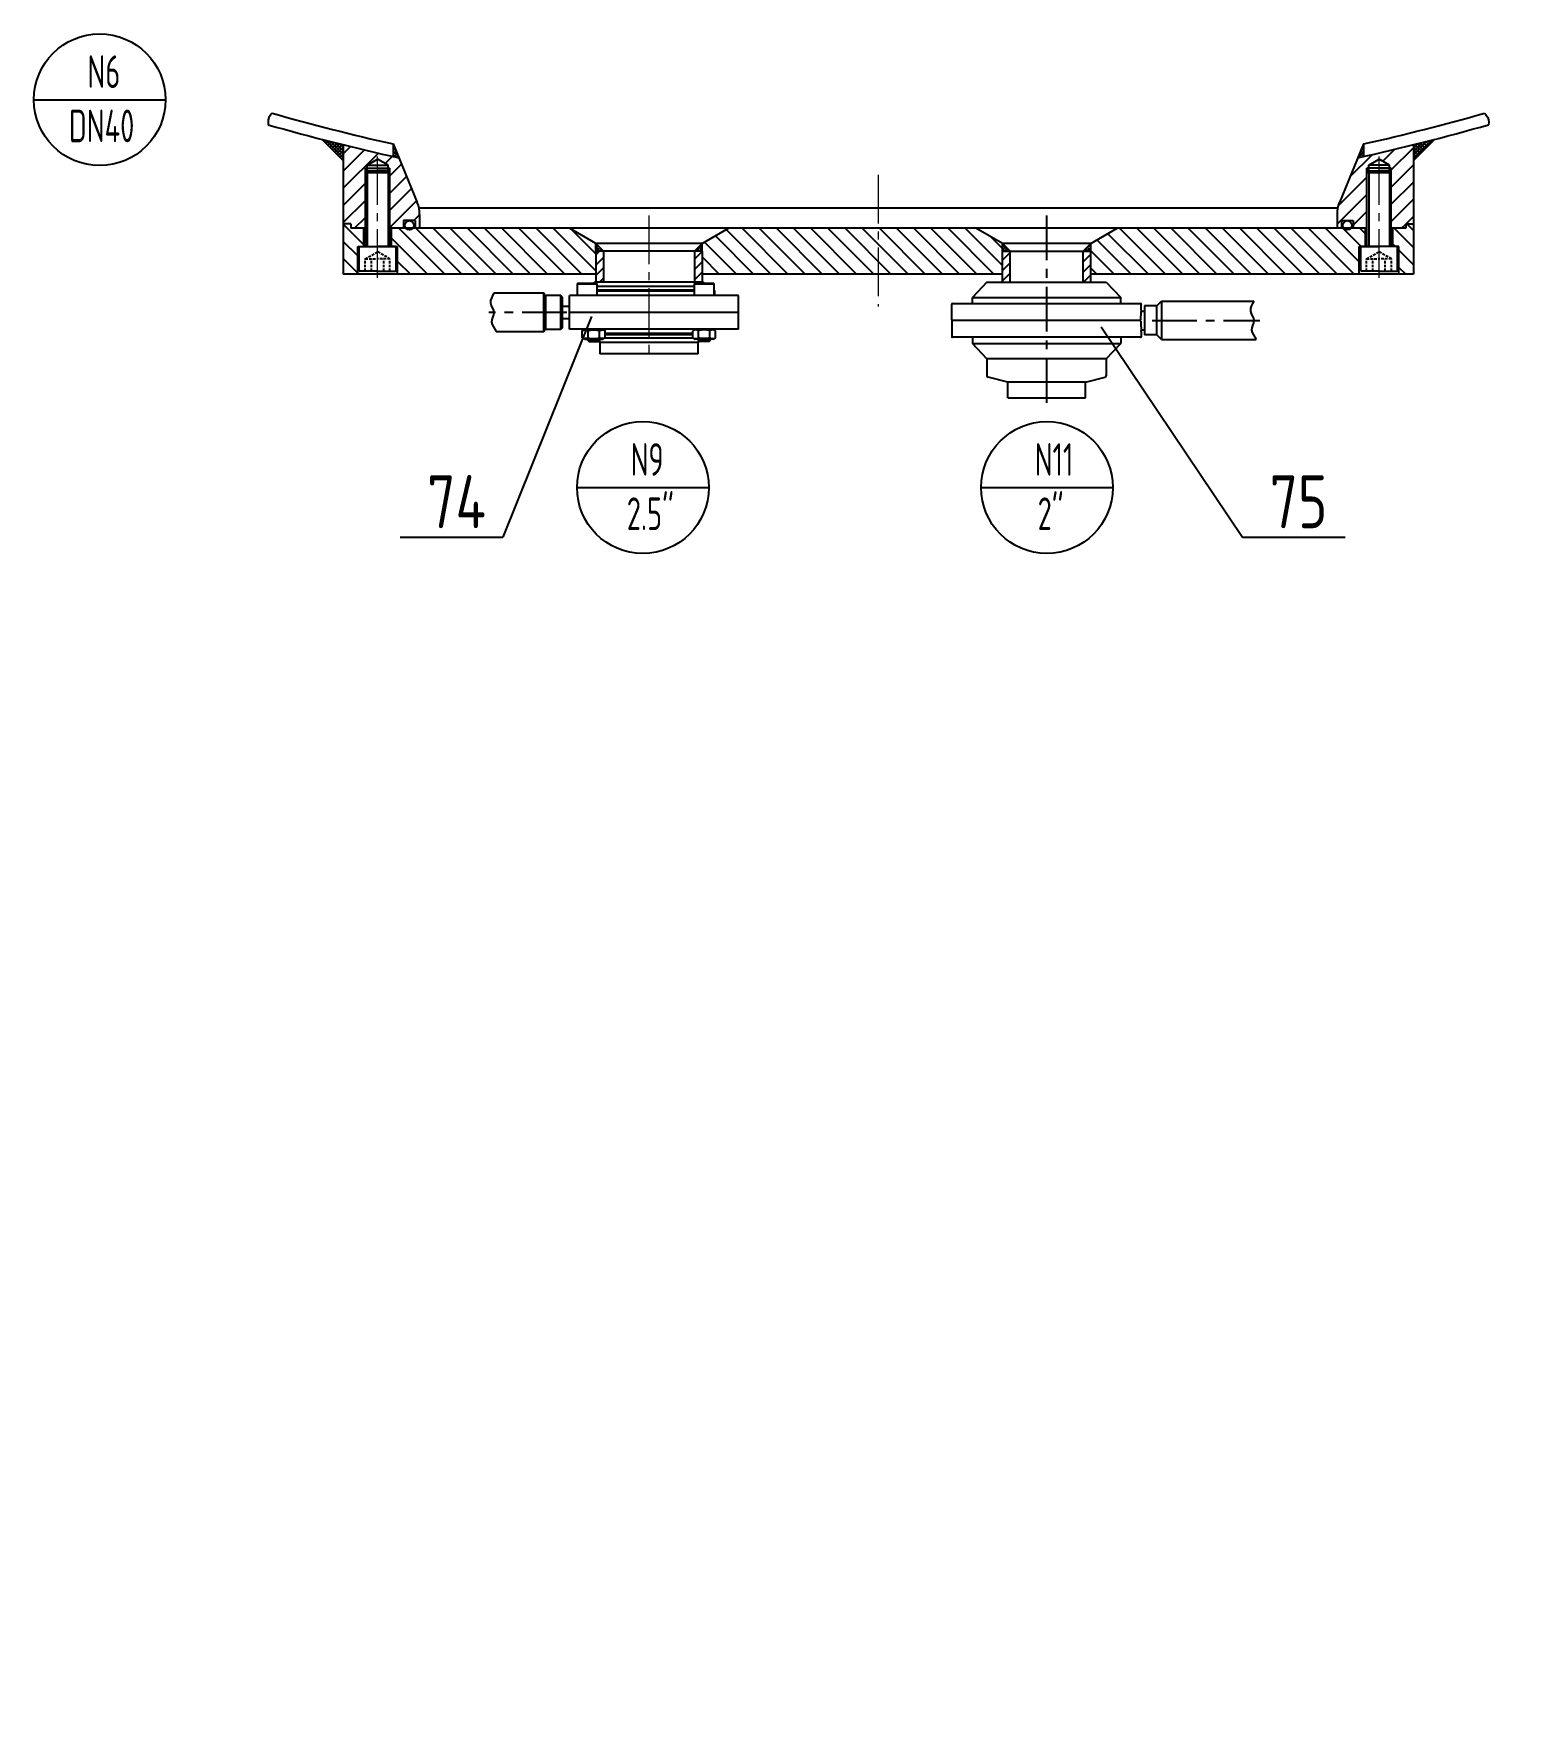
# Model space of a CAD drawing. Header units: inches. Extents: x -375 to 8535, y -477 to 12465.
# Drawn here: x 2873 to 4328, y 2937 to 4597 of the extents above; entities that cross this region are included whole.
import ezdxf

# ---------------------------------------------------------------- set-up
doc = ezdxf.new("R2010")
doc.units = ezdxf.units.IN
doc.header["$LTSCALE"] = 5
for name, pattern in [('CENTER', [2, 1.25, -0.25, 0.25, -0.25]), ('CENTER2', [28.575, 19.05, -3.175, 3.175, -3.175]), ('DASHED', [0.75, 0.5, -0.25])]:
    doc.linetypes.add(name, pattern=pattern)
for name, color, linetype in [('1轮廓实线层', 7, 'Continuous'), ('2细线层', 4, 'Continuous'), ('3中心线层', 1, 'CENTER'), ('3尺寸线', 3, 'Continuous'), ('4虚线层', 6, 'DASHED'), ('5剖面线层', 2, 'Continuous'), ('6文字层', 3, 'Continuous'), ('7标注层', 4, 'Continuous')]:
    doc.layers.add(name, color=color, linetype=linetype)
doc.layers.add('图层1', color=1, linetype='CENTER2', lineweight=13)
doc.styles.add('HC_TEXTSTYLE', font='isocp', dxfattribs={"width": 0.667, "bigfont": 'hzfs'})
doc.styles.get("Standard").update_dxf_attribs({"font": 'isocp.shx', "width": 0.707, "bigfont": 'hztxt.shx'})
pattern_1 = [(45, (0, -482.7375), (-6.735192, 6.735192), [])]
pattern_2 = [(45, (-3729.829, 7814.456), (-5.051394, 5.051394), [])]
pattern_3 = [(45, (-3729.8293, 7814.456), (-1.683798, 1.683798), []), (135, (-3729.8293, 7814.456), (-1.683798, -1.683798), [])]

msp = doc.modelspace()

# ---------------------------------------------------------------- hatches: boundary and pattern name
h = msp.add_hatch()
h.set_pattern_fill('ANSI31', color=256, scale=3.75, style=0)
h.set_pattern_definition([(45, (-3729.829, 7814.456), (-8.41899, 8.41899), [])])
h.paths.add_polyline_path([(3431.6, 4384.2), (3424.1, 4391.7), (3424.1, 4384.2)])
h.paths.add_polyline_path([(3520.8, 4384.2), (3528.3, 4384.2), (3528.3, 4391.7)])
at = {"layer": '5剖面线层'}
h = msp.add_hatch(dxfattribs=at)
h.set_pattern_fill('ANSI31', color=256, scale=3, style=0)
h.set_pattern_definition(pattern_1)
h.paths.add_polyline_path([(4879.2, 4232.9), (4887.2, 4232.9), (4887.2, 4364.4), (4879.2, 4368.3)])
edge = h.paths.add_edge_path()
edge.add_line((4887.2, 4364.4), (4887.2, 4456.8))
edge.add_spline(control_points=[(4887.2, 4456.8), (4884.2, 4456.1), (4881.6, 4455.5), (4879.2, 4455.1)], knot_values=[9.134171, 9.134171, 9.134171, 9.134171, 13.096249, 13.096249, 13.096249, 13.096249], degree=3, periodic=0)
edge.add_line((4879.2, 4455.1), (4879.2, 4368.3))
edge.add_line((4879.2, 4368.3), (4887.2, 4364.4))
h.paths.add_polyline_path([(4509.2, 4235.9), (4583.8, 4235.9), (4583.8, 4131.9), (4509.2, 4131.9)], flags=24)
h.paths.add_polyline_path([(4509.2, 4464.9), (4583.8, 4464.9), (4583.8, 4360.9), (4509.2, 4360.9)], flags=24)
h.paths.add_polyline_path([(4509.2, 4592.1), (4583.9, 4592.1), (4583.9, 4488.1), (4509.2, 4488.1)], flags=24)
h.paths.add_polyline_path([(4776.3, 4277.2), (4850.7, 4207.8), (4789.3, 4142), (4715, 4211.4)], flags=24)
h.paths.add_polyline_path([(4974.8, 4247.8), (4974.8, 4327.9), (5064.8, 4327.9), (5064.8, 4247.8)], flags=24)
h.paths.add_polyline_path([(4739.3, 4322), (4757.7, 4354), (4835.7, 4309), (4817.2, 4277)], flags=24)
h.paths.add_polyline_path([(4990.1, 4175.9), (5073.8, 4175.9), (5073.8, 4085.9), (4990.1, 4085.9)], flags=24)
h.paths.add_polyline_path([(4774.5, 4571.1), (4811.4, 4571.1), (4811.4, 4481.1), (4774.5, 4481.1)], flags=24)
h.paths.add_polyline_path([(4650.5, 4004.9), (4706.4, 4032.1), (4745.7, 3951.1), (4689.9, 3924)], flags=24)
h.paths.add_polyline_path([(4974.8, 4473.6), (4974.8, 4535.7), (5064.8, 4535.7), (5064.8, 4473.6)], flags=24)
h.paths.add_polyline_path([(5403.1, 4024.4), (5573.4, 4024.4), (5573.4, 3934.4), (5403.1, 3934.4)], flags=24)
h.paths.add_polyline_path([(5410.1, 4494.1), (5484, 4547), (5536.4, 4473.8), (5462.5, 4420.9)], flags=24)
h.paths.add_polyline_path([(5241.7, 4570.3), (5329, 4570.3), (5329, 4480.3), (5241.7, 4480.3)], flags=24)
h.paths.add_polyline_path([(4167.8, 4166.4), (4242.4, 4166.4), (4242.4, 4062.4), (4167.8, 4062.4)], flags=24)
h.paths.add_polyline_path([(4167.8, 4267.3), (4246.8, 4267.3), (4246.8, 4163.3), (4167.8, 4163.3)], flags=24)
h.paths.add_polyline_path([(4074.1, 4413.7), (4074.1, 4413.7), (4074.1, 4413.7), (4074.1, 4413.7)], flags=24)
h = msp.add_hatch(dxfattribs=at)
h.set_pattern_fill('ANSI31', color=256, scale=3.75, angle=90, style=0)
h.set_pattern_definition([(135, (0, -482.738), (-8.41899, -8.41899), [])])
h.paths.add_polyline_path([(4887.2, 4207.9), (4887.2, 4223.3), (4879.2, 4227.6), (4879.2, 4207.9)])
h.paths.add_polyline_path([(4887.2, 4207.8), (4887.2, 4207.9), (4879.2, 4207.9), (4879.2, 4207.8, -0.266501), (4807.3, 4082.7), (4817.4, 4079.5, 0.254103)])
edge = h.paths.add_edge_path()
edge.add_line((4817.4, 4079.5), (4807.3, 4082.7))
edge.add_arc((4734.2, 4207.8), 145, 296.3878, 300.3097, ccw=False)
edge.add_arc((4154.2, 5376.9), 1450, 293.2243, 296.3878, ccw=False)
edge.add_spline(control_points=[(4725.9, 4044.4), (4725.8, 4041.3), (4725.4, 4038.2), (4724.8, 4035.2)], knot_values=[510.745066, 510.745066, 510.745066, 510.745066, 520.024904, 520.024904, 520.024904, 520.024904], degree=3, periodic=0)
edge.add_arc((4154.2, 5376.9), 1458, 293.0409, 296.3878)
edge.add_arc((4734.2, 4207.8), 153, 296.3878, 302.9709)
h.paths.add_polyline_path([(4509.2, 4235.9), (4583.8, 4235.9), (4583.8, 4131.9), (4509.2, 4131.9)], flags=24)
h.paths.add_polyline_path([(4509.2, 4464.9), (4583.8, 4464.9), (4583.8, 4360.9), (4509.2, 4360.9)], flags=24)
h.paths.add_polyline_path([(4509.2, 4592.1), (4583.9, 4592.1), (4583.9, 4488.1), (4509.2, 4488.1)], flags=24)
h.paths.add_polyline_path([(4776.3, 4277.2), (4850.7, 4207.8), (4789.3, 4142), (4715, 4211.4)], flags=24)
h.paths.add_polyline_path([(4974.8, 4247.8), (4974.8, 4327.9), (5064.8, 4327.9), (5064.8, 4247.8)], flags=24)
h.paths.add_polyline_path([(4739.3, 4322), (4757.7, 4354), (4835.7, 4309), (4817.2, 4277)], flags=24)
h.paths.add_polyline_path([(4990.1, 4175.9), (5073.8, 4175.9), (5073.8, 4085.9), (4990.1, 4085.9)], flags=24)
h.paths.add_polyline_path([(4650.5, 4004.9), (4706.4, 4032.1), (4745.7, 3951.1), (4689.9, 3924)], flags=24)
h.paths.add_polyline_path([(5403.1, 4024.4), (5573.4, 4024.4), (5573.4, 3934.4), (5403.1, 3934.4)], flags=24)
h.paths.add_polyline_path([(5410.1, 4494.1), (5484, 4547), (5536.4, 4473.8), (5462.5, 4420.9)], flags=24)
h.paths.add_polyline_path([(4167.8, 4166.4), (4242.4, 4166.4), (4242.4, 4062.4), (4167.8, 4062.4)], flags=24)
h.paths.add_polyline_path([(4167.8, 4267.3), (4246.8, 4267.3), (4246.8, 4163.3), (4167.8, 4163.3)], flags=24)
h.paths.add_polyline_path([(4074.1, 4413.7), (4074.1, 4413.7), (4074.1, 4413.7), (4074.1, 4413.7)], flags=24)
h.paths.add_polyline_path([(5241.7, 4570.3), (5329, 4570.3), (5329, 4480.3), (5241.7, 4480.3)], flags=24)
h.paths.add_polyline_path([(4774.5, 4571.1), (4811.4, 4571.1), (4811.4, 4481.1), (4774.5, 4481.1)], flags=24)
h.paths.add_polyline_path([(4974.8, 4473.6), (4974.8, 4535.7), (5064.8, 4535.7), (5064.8, 4473.6)], flags=24)
h = msp.add_hatch(dxfattribs=at)
h.set_pattern_fill('ANSI37', color=256, scale=0.75, style=0)
h.set_pattern_definition([(45, (931.7013, -6109.9723), (-1.683798, 1.683798), []), (135, (931.7013, -6109.9723), (-1.683798, -1.683798), [])])
h.paths.add_polyline_path([(3176.2, 4488.7, -0.002437), (3155.5, 4493.9), (3176.2, 4473.2)])
h.paths.add_polyline_path([(4246.9, 4493.9, -0.002437), (4226.2, 4488.7), (4226.2, 4473.2)])
h = msp.add_hatch(dxfattribs=at)
h.set_pattern_fill('ANSI31', color=256, scale=3.75, style=0)
h.set_pattern_definition([(45, (931.701, -5897.578), (-8.41899, 8.41899), [])])
h.paths.add_polyline_path([(3251.2, 4406.7), (3251.2, 4420.4, 0.050104), (3250.6, 4426.4, 0.04815), (3248.9, 4431.9), (3230.7, 4476, -0.000657), (3225.1, 4477.2, -0.005739), (3176.2, 4488.7), (3176.2, 4473.2), (3176.2, 4417.6), (3198, 4423.8), (3198, 4461.4), (3198, 4465.7), (3199.8, 4465.7), (3199.8, 4468.7), (3210, 4474.5), (3220.2, 4468.7), (3220.2, 4465.7), (3222, 4465.7), (3222, 4461.4), (3222, 4406.7), (3223.5, 4406.7), (3235.5, 4406.7), (3235.5, 4414.2), (3241.1, 4414.2), (3246.7, 4414.2), (3246.7, 4406.7)])
h.paths.add_polyline_path([(3176.2, 4411.2), (3183.7, 4411.2), (3183.7, 4406.7), (3196.5, 4406.7), (3198, 4406.7), (3198, 4423.8), (3176.2, 4417.6)])
h.paths.add_polyline_path([(4177.3, 4477.2, -0.000657), (4171.7, 4476), (4153.5, 4431.9, 0.098491), (4151.2, 4420.4), (4151.2, 4406.7), (4155.7, 4406.7), (4155.7, 4414.2), (4161.3, 4414.2), (4167, 4414.2), (4167, 4406.7), (4179, 4406.7), (4180.5, 4406.7), (4180.5, 4461.4), (4180.5, 4465.7), (4182.3, 4465.7), (4182.3, 4468.7), (4192.5, 4474.5), (4202.7, 4468.7), (4202.7, 4465.7), (4204.5, 4465.7), (4204.5, 4461.4), (4204.5, 4406.7), (4206, 4406.7), (4218.7, 4406.7), (4218.7, 4411.2), (4226.2, 4411.2), (4226.2, 4443.2), (4226.2, 4473.2), (4226.2, 4488.7, -0.005739)])
h = msp.add_hatch(dxfattribs=at)
h.set_pattern_fill('ANSI37', color=256, scale=0.75, style=0)
h.set_pattern_definition([(45, (931.7013, -6088.3532), (-1.683798, 1.683798), []), (135, (931.7013, -6088.3532), (-1.683798, -1.683798), [])])
h.paths.add_polyline_path([(3225.1, 4489.5), (3225.1, 4477.2, 0.000657), (3230.7, 4476)])
h.paths.add_polyline_path([(4177.3, 4477.2), (4177.3, 4489.5), (4171.7, 4476, 0.000657)])
h = msp.add_hatch(dxfattribs=at)
h.set_pattern_fill('ANSI31', color=256, scale=3, style=0)
h.set_pattern_definition(pattern_1)
edge = h.paths.add_edge_path()
edge.add_line((4958.7, 4325.4), (4958.7, 3862.6))
edge.add_spline(control_points=[(4958.7, 3862.6), (4961.3, 3863.6), (4964, 3864.6), (4966.7, 3865.7)], knot_values=[235.547772, 235.547772, 235.547772, 235.547772, 243.66494, 243.66494, 243.66494, 243.66494], degree=3, periodic=0)
edge.add_line((4966.7, 3865.7), (4966.7, 4320.8))
edge.add_line((4966.7, 4320.8), (4958.7, 4325.4))
edge = h.paths.add_edge_path()
edge.add_arc((4734.2, 4207.8), 161, 297.1629, 300.4118, ccw=False)
edge.add_line((4807.7, 4064.6), (4807.7, 3876.5))
edge.add_spline(control_points=[(4807.7, 3876.5), (4810.3, 3877.2), (4813, 3877.8), (4815.7, 3878.3)], knot_values=[76.839717, 76.839717, 76.839717, 76.839717, 85.061117, 85.061117, 85.061117, 85.061117], degree=3, periodic=0)
edge.add_line((4815.7, 3878.3), (4815.7, 4069))
h.paths.add_polyline_path([(4509.2, 4235.9), (4583.8, 4235.9), (4583.8, 4131.9), (4509.2, 4131.9)], flags=24)
h.paths.add_polyline_path([(4509.2, 4464.9), (4583.8, 4464.9), (4583.8, 4360.9), (4509.2, 4360.9)], flags=24)
h.paths.add_polyline_path([(4776.3, 4277.2), (4850.7, 4207.8), (4789.3, 4142), (4715, 4211.4)], flags=24)
h.paths.add_polyline_path([(4974.8, 4247.8), (4974.8, 4327.9), (5064.8, 4327.9), (5064.8, 4247.8)], flags=24)
h.paths.add_polyline_path([(4990.1, 4175.9), (5073.8, 4175.9), (5073.8, 4085.9), (4990.1, 4085.9)], flags=24)
h.paths.add_polyline_path([(4650.5, 4004.9), (4706.4, 4032.1), (4745.7, 3951.1), (4689.9, 3924)], flags=24)
h.paths.add_polyline_path([(5403.1, 4024.4), (5573.4, 4024.4), (5573.4, 3934.4), (5403.1, 3934.4)], flags=24)
h.paths.add_polyline_path([(3257.6, -304.2), (3484.6, -304.2), (3484.6, -386.6), (3257.6, -386.6)], flags=24)
h.paths.add_polyline_path([(3257.6, -394.4), (3386.3, -394.4), (3386.3, -476.6), (3257.6, -476.6)], flags=24)
h.paths.add_polyline_path([(5957.6, 4255.6), (6090.8, 4255.6), (6090.8, 4173.4), (5957.6, 4173.4)], flags=24)
h.paths.add_polyline_path([(5957.6, 4165.6), (6090.8, 4165.6), (6090.8, 4083.4), (5957.6, 4083.4)], flags=24)
h.paths.add_polyline_path([(5957.6, 4075.6), (6090.8, 4075.6), (6090.8, 3993.4), (5957.6, 3993.4)], flags=24)
h.paths.add_polyline_path([(5957.6, 3985.6), (6090.8, 3985.6), (6090.8, 3903.4), (5957.6, 3903.4)], flags=24)
h.paths.add_polyline_path([(5718.9, 4252.9), (5807.5, 4252.9), (5807.5, 4170.7), (5718.9, 4170.7)], flags=24)
h.paths.add_polyline_path([(5718.9, 4162.9), (5807.5, 4162.9), (5807.5, 4080.7), (5718.9, 4080.7)], flags=24)
h.paths.add_polyline_path([(5718.9, 4072.9), (5811.9, 4072.9), (5811.9, 3990.7), (5718.9, 3990.7)], flags=24)
h.paths.add_polyline_path([(5718.9, 3982.9), (5807.5, 3982.9), (5807.5, 3900.7), (5718.9, 3900.7)], flags=24)
h.paths.add_polyline_path([(5718.9, 3892.9), (5807.5, 3892.9), (5807.5, 3810.7), (5718.9, 3810.7)], flags=24)
h.paths.add_polyline_path([(5718.9, 3802.9), (5798.5, 3802.9), (5798.5, 3720.7), (5718.9, 3720.7)], flags=24)
h.paths.add_polyline_path([(4739.3, 4322), (4757.7, 4354), (4835.7, 4309), (4817.2, 4277)], flags=24)
h = msp.add_hatch(dxfattribs=at)
h.set_pattern_fill('ANSI31', color=256, scale=3.75, angle=90, style=0)
h.set_pattern_definition([(135, (-3729.829, 7814.456), (-8.41899, -8.41899), [])])
h.paths.add_polyline_path([(3237.7, 4406.7), (3223.5, 4406.7), (3223.5, 4388.7), (3229.5, 4388.7), (3229.5, 4361.7), (3424.1, 4361.7), (3424.1, 4384.2), (3424.1, 4391.7), (3398.1, 4406.7), (3244.4, 4406.7, -0.447214)])
h.paths.add_polyline_path([(3183.7, 4406.7), (3183.7, 4411.2), (3176.2, 4411.2), (3176.2, 4361.7), (3190.5, 4361.7), (3190.5, 4388.7), (3196.5, 4388.7), (3196.5, 4406.7)])
h.paths.add_polyline_path([(3554.3, 4406.7), (3528.3, 4391.7), (3528.3, 4384.2), (3528.3, 4361.7), (3701.2, 4361.7), (3701.2, 4406.7)])
h.paths.add_polyline_path([(3822.9, 4361.7), (3822.9, 4391.7), (3796.9, 4406.7), (3701.2, 4406.7), (3701.2, 4361.7)])
h.paths.add_polyline_path([(3909.6, 4361.7), (4173, 4361.7), (4173, 4388.7), (4179, 4388.7), (4179, 4406.7), (4164.7, 4406.7, -0.447214), (4158, 4406.7), (3935.5, 4406.7), (3909.6, 4391.7)])
h.paths.add_polyline_path([(4206, 4406.7), (4206, 4388.7), (4212, 4388.7), (4212, 4361.7), (4226.2, 4361.7), (4226.2, 4411.2), (4218.7, 4411.2), (4218.7, 4406.7)])
h = msp.add_hatch(dxfattribs=at)
h.set_pattern_fill('ANSI37', color=256, scale=0.75, style=0)
h.set_pattern_definition(pattern_3)
h.paths.add_polyline_path([(3520.8, 4384.2), (3528.3, 4384.2), (3528.3, 4391.7)])
h.paths.add_polyline_path([(3431.6, 4384.2), (3424.1, 4391.7), (3424.1, 4384.2)])
h = msp.add_hatch(dxfattribs=at)
h.set_pattern_fill('ANSI31', color=256, scale=2.25, style=0)
h.set_pattern_definition(pattern_2)
h.paths.add_polyline_path([(3424.1, 4384.2), (3424.1, 4361.7), (3424.1, 4353.8), (3431.6, 4353.8), (3431.6, 4384.2)])
h.paths.add_polyline_path([(3520.8, 4379), (3520.8, 4353.8), (3528.3, 4353.8), (3528.3, 4361.7), (3528.3, 4384.2), (3520.8, 4384.2)])
h = msp.add_hatch(dxfattribs=at)
h.set_pattern_fill('ANSI37', color=256, scale=0.75, style=0)
h.set_pattern_definition(pattern_3)
h.paths.add_polyline_path([(3830.4, 4384.2), (3822.9, 4391.7), (3822.9, 4384.2)])
h.paths.add_polyline_path([(3909.6, 4384.2), (3909.6, 4391.7), (3902.1, 4384.2)])
h = msp.add_hatch(dxfattribs=at)
h.set_pattern_fill('ANSI31', color=256, scale=2.25, style=0)
h.set_pattern_definition(pattern_2)
h.paths.add_polyline_path([(3830.4, 4384.2), (3822.9, 4384.2), (3822.9, 4361.7), (3822.9, 4353.8), (3830.4, 4353.8)])
h.paths.add_polyline_path([(3909.6, 4353.8), (3909.6, 4361.7), (3909.6, 4384.2), (3902.1, 4384.2), (3902.1, 4353.8)])

# ---------------------------------------------------------------- linework, layer by layer
for p, q in [((3176.2, 4488.7), (3176.2, 4411.2)), ((3225.1, 4489.5), (3248.9, 4431.9)), ((4177.3, 4489.5), (4153.5, 4431.9)), ((4226.2, 4488.7), (4226.2, 4411.2)), ((3199.8, 4468.7), (3210, 4474.5)), ((3199.8, 4468.7), (3220.2, 4468.7)), ((3220.2, 4468.7), (3210, 4474.5)), ((4182.3, 4468.7), (4192.5, 4474.5)), ((4202.7, 4468.7), (4182.3, 4468.7)), ((4202.7, 4468.7), (4192.5, 4474.5)), ((3198, 4465.7), (3222, 4465.7)), ((4204.5, 4465.7), (4180.5, 4465.7)), ((4151.2, 4426.4), (3250.6, 4426.4)), ((3251.2, 4420.4), (3251.2, 4406.7)), ((4151.2, 4420.4), (4151.2, 4406.7)), ((3183.7, 4411.2), (3176.2, 4411.2)), ((3198, 4406.7), (3183.7, 4406.7)), ((3196.5, 4388.7), (3196.5, 4406.7)), ((4180.5, 4406.7), (3222, 4406.7)), ((3223.5, 4388.7), (3223.5, 4406.7)), ((3246.7, 4414.2), (3235.5, 4414.2)), ((3235.5, 4414.2), (3235.5, 4406.7)), ((3246.7, 4414.2), (3246.7, 4406.7)), ((4155.7, 4414.2), (4167, 4414.2)), ((4155.7, 4414.2), (4155.7, 4406.7)), ((4167, 4414.2), (4167, 4406.7)), ((4179, 4388.7), (4179, 4406.7)), ((4218.7, 4406.7), (4204.5, 4406.7)), ((4206, 4388.7), (4206, 4406.7)), ((4218.7, 4411.2), (4226.2, 4411.2)), ((3190.5, 4361.7), (3190.5, 4388.7)), ((3190.5, 4388.7), (3229.5, 4388.7)), ((3229.5, 4361.7), (3229.5, 4388.7)), ((3528.3, 4391.7), (3424.1, 4391.7)), ((3424.1, 4384.2), (3424.1, 4391.7)), ((3431.6, 4384.2), (3424.1, 4391.7)), ((3528.3, 4384.2), (3424.1, 4384.2)), ((3424.1, 4384.2), (3424.1, 4353.8)), ((3431.6, 4384.2), (3431.6, 4353.8)), ((3520.8, 4384.2), (3528.3, 4391.7)), ((3520.8, 4384.2), (3520.8, 4353.8)), ((3528.3, 4384.2), (3528.3, 4391.7)), ((3528.3, 4384.2), (3528.3, 4353.8)), ((3822.9, 4353.8), (3822.9, 4391.7)), ((3909.6, 4391.7), (3822.9, 4391.7)), ((3830.4, 4384.2), (3822.9, 4391.7)), ((3822.9, 4384.2), (3909.6, 4384.2)), ((3830.4, 4353.8), (3830.4, 4384.2)), ((3902.1, 4384.2), (3909.6, 4391.7)), ((3902.1, 4353.8), (3902.1, 4384.2)), ((3909.6, 4353.8), (3909.6, 4391.7)), ((4173, 4361.7), (4173, 4388.7)), ((4212, 4388.7), (4173, 4388.7)), ((4212, 4361.7), (4212, 4388.7)), ((3520.8, 4379), (3520.8, 4353.8)), ((3424.1, 4361.7), (3176.2, 4361.7)), ((3415.5, 4351.8), (3405.7, 4351.8)), ((3405.7, 4351.8), (3405.7, 4340.7)), ((3415.5, 4352.7), (3406.6, 4352.7)), ((3424.3, 4352.7), (3415.5, 4352.7)), ((3425.2, 4351.8), (3415.5, 4351.8)), ((3529.8, 4353.8), (3422.6, 4353.8)), ((3425.2, 4340.7), (3425.2, 4351.8)), ((3530.4, 4351.8), (3520.6, 4351.8)), ((3520.6, 4351.8), (3520.6, 4340.7)), ((3530.4, 4352.7), (3521.5, 4352.7)), ((3822.9, 4361.7), (3528.3, 4361.7)), ((3539.2, 4352.7), (3530.4, 4352.7)), ((3540.1, 4351.8), (3530.4, 4351.8)), ((3540.1, 4340.7), (3540.1, 4351.8)), ((3807.7, 4353.8), (3793.5, 4338.8)), ((3807.7, 4353.8), (3924.7, 4353.8)), ((4226.2, 4361.7), (3909.6, 4361.7)), ((3924.7, 4353.8), (3939, 4338.8)), ((3373.1, 4343), (3324, 4343)), ((3373.1, 4305.5), (3373.1, 4343)), ((3373.9, 4341.4), (3373.1, 4343)), ((3373.9, 4307), (3373.9, 4341.4)), ((3375, 4307.7), (3375, 4340.7)), ((3389.7, 4340.7), (3375, 4340.7)), ((3389.7, 4307.7), (3389.7, 4340.7)), ((3391.2, 4339.2), (3389.7, 4340.7)), ((3391.2, 4309.2), (3391.2, 4339.2)), ((3564, 4340.7), (3398.2, 4340.7)), ((3398.2, 4324.2), (3398.2, 4340.7)), ((3476.2, 4349.5), (3425.2, 4349.5)), ((3476.2, 4346.2), (3425.2, 4346.2)), ((3476.2, 4345.1), (3425.2, 4345.1)), ((3520.6, 4349.5), (3476.2, 4349.5)), ((3520.6, 4346.2), (3476.2, 4346.2)), ((3520.6, 4345.1), (3476.2, 4345.1)), ((3540.7, 4345.1), (3540.1, 4345.1)), ((3540.7, 4340.7), (3540.7, 4345.1)), ((3564, 4324.2), (3564, 4340.7)), ((3793.5, 4338.8), (3939, 4338.8)), ((3793.5, 4332.8), (3793.5, 4338.8)), ((3939, 4332.8), (3939, 4338.8)), ((3974.4, 4330.6), (3978.9, 4335.1)), ((3978.9, 4335.1), (4069.6, 4335.1)), ((3978.9, 4335.1), (3978.9, 4297.6)), ((3391.2, 4330.2), (3398.2, 4330.2)), ((3391.2, 4318.2), (3398.2, 4318.2)), ((3564, 4324.2), (3398.2, 4324.2)), ((3398.2, 4307.7), (3398.2, 4324.2)), ((3564, 4307.7), (3564, 4324.2)), ((3773.2, 4317.1), (3773.2, 4332.1)), ((3774, 4332.8), (3958.5, 4332.8)), ((3959, 4325.3), (3962.4, 4325.3)), ((3959.1, 4326.3), (3959.2, 4327.3)), ((3959.2, 4327.3), (3959.2, 4332.1)), ((3974.4, 4330.6), (3962.4, 4330.6)), ((3962.4, 4330.6), (3962.4, 4302.1)), ((3974.4, 4302.1), (3974.4, 4330.6)), ((3326.3, 4305.5), (3373.1, 4305.5)), ((3373.1, 4305.5), (3373.9, 4307)), ((3375, 4307.7), (3389.7, 4307.7)), ((3389.7, 4307.7), (3391.2, 4309.2)), ((3564, 4307.7), (3398.2, 4307.7)), ((3410.8, 4306.3), (3413.3, 4307.7)), ((3410.8, 4299.4), (3410.8, 4306.3)), ((3411.7, 4306.8), (3411.7, 4307.7)), ((3416.4, 4299.4), (3416.4, 4306.3)), ((3427.7, 4299.4), (3427.7, 4306.3)), ((3430.8, 4307.7), (3433.3, 4306.3)), ((3433.3, 4299.4), (3433.3, 4306.3)), ((3476.2, 4303.4), (3433.3, 4303.4)), ((3476.2, 4302.3), (3433.3, 4302.3)), ((3519.1, 4303.4), (3476.2, 4303.4)), ((3519.1, 4302.3), (3476.2, 4302.3)), ((3521.6, 4307.7), (3519.1, 4306.3)), ((3519.1, 4299.4), (3519.1, 4306.3)), ((3524.7, 4299.4), (3524.7, 4306.3)), ((3536, 4299.4), (3536, 4306.3)), ((3541.6, 4306.3), (3539.1, 4307.7)), ((3540.7, 4306.8), (3540.7, 4307.7)), ((3541.6, 4299.4), (3541.6, 4306.3)), ((3773.2, 4315.6), (3773.2, 4300.6)), ((3957.8, 4316.3), (3774, 4316.3)), ((3959, 4307.3), (3962.4, 4307.3)), ((3959.2, 4305.4), (3959.1, 4306.4)), ((3959.2, 4305.4), (3959.2, 4300.6)), ((3974.4, 4302.1), (3962.4, 4302.1)), ((3978.9, 4297.6), (3974.4, 4302.1)), ((3413.3, 4298), (3410.8, 4299.4)), ((3413.3, 4298), (3422.1, 4298)), ((3416.1, 4296.9), (3416.1, 4298)), ((3416.1, 4296.9), (3422.1, 4296.9)), ((3417.2, 4295.7), (3416.1, 4296.9)), ((3417.2, 4295.7), (3422.1, 4295.7)), ((3422.1, 4298), (3430.8, 4298)), ((3422.1, 4296.9), (3428.1, 4296.9)), ((3422.1, 4295.7), (3426.9, 4295.7)), ((3428.1, 4296.9), (3426.9, 4295.7)), ((3428.1, 4298), (3428.1, 4296.9)), ((3476.2, 4294.6), (3428.1, 4294.6)), ((3428.1, 4294.6), (3428.1, 4283.7)), ((3433.3, 4299.4), (3430.8, 4298)), ((3476.2, 4299), (3432.4, 4299)), ((3519.9, 4299), (3476.2, 4299)), ((3524.3, 4294.6), (3476.2, 4294.6)), ((3519.1, 4299.4), (3521.6, 4298)), ((3530.4, 4298), (3521.6, 4298)), ((3524.3, 4283.7), (3524.3, 4294.6)), ((3524.4, 4298), (3524.4, 4296.9)), ((3530.4, 4296.9), (3524.4, 4296.9)), ((3524.4, 4296.9), (3525.5, 4295.7)), ((3530.4, 4295.7), (3525.5, 4295.7)), ((3539.1, 4298), (3530.4, 4298)), ((3536.4, 4296.9), (3530.4, 4296.9)), ((3535.2, 4295.7), (3530.4, 4295.7)), ((3535.2, 4295.7), (3536.4, 4296.9)), ((3536.4, 4296.9), (3536.4, 4298)), ((3539.1, 4298), (3541.6, 4299.4)), ((3958.5, 4299.8), (3774, 4299.8)), ((3793.5, 4299.8), (3793.5, 4293.8)), ((3807.7, 4278.8), (3793.5, 4293.8)), ((3793.5, 4293.8), (3939, 4293.8)), ((3924.7, 4278.8), (3939, 4293.8)), ((3939, 4299.8), (3939, 4293.8)), ((3978.9, 4297.6), (4071.9, 4297.6)), ((3476.2, 4283.7), (3428.1, 4283.7)), ((3524.3, 4283.7), (3476.2, 4283.7)), ((3924.7, 4278.8), (3807.7, 4278.8)), ((3807.7, 4278.8), (3807.7, 4262)), ((3924.7, 4278.8), (3924.7, 4262)), ((3828.1, 4255.9), (3808.9, 4260.6)), ((3904.3, 4255.9), (3828.1, 4255.9)), ((3828.1, 4240.6), (3828.1, 4255.9)), ((3904.3, 4255.9), (3923.6, 4260.6)), ((3904.3, 4240.6), (3904.3, 4255.9)), ((3828.1, 4240.6), (3904.3, 4240.6)), ((3232, 4103.9), (3332.7, 4103.9)), ((4058.5, 4103.9), (4159.2, 4103.9))]:
    msp.add_line(p, q)
for centre, radius, start, end in [((3701.2, 6611.7), 2175, 254.13, 257.355), ((3701.2, 6611.7), 2175, 282.645, 285.87), ((3701.2, 6611.7), 2187, 254.1143, 257.576), ((3701.2, 6611.7), 2187, 282.424, 285.8857), ((3221.2, 4420.4), 30, 0, 22.5), ((4181.2, 4420.4), 30, 157.5, 180), ((3406.6, 4351.8), 0.9, 90, 180), ((3418.1, 4353.8), 4.5, 345.798, 0), ((3424.3, 4351.8), 0.9, 0, 90), ((3521.5, 4351.8), 0.9, 90, 180), ((3534.3, 4353.8), 4.5, 180, 194.202), ((3539.2, 4351.8), 0.9, 0, 90), ((3375, 4341.9), 1.2, 205, 270), ((3539.5, 4345.1), 1.2, 0, 60), ((3774, 4332.1), 0.75, 90, 180), ((3958.5, 4332.1), 0.75, 0, 90), ((4051.2, 4316.3), 92.7, 173.81, 179.509), ((3375, 4306.5), 1.2, 90, 155), ((3774, 4317.1), 0.75, 180, 270), ((3774, 4315.6), 0.75, 90, 180), ((4051.6, 4316.4), 93, 180.5004, 186.1799), ((3423.6, 4294.6), 4.5, 0, 25.0588), ((3528.8, 4294.6), 4.5, 154.9412, 180), ((3774, 4300.6), 0.75, 180, 270), ((3958.5, 4300.6), 0.75, 270, 0), ((3809.2, 4262), 1.5, 180, 256.5043), ((3923.2, 4262), 1.5, 283.4957, 0)]:
    msp.add_arc(centre, radius, start, end)
for points, knots in [([(3410.8, 4306.3), (3411.3, 4306.6), (3411.7, 4306.8), (3412.7, 4307.1), (3413.1, 4307.2), (3413.8, 4307.2), (3414.1, 4307.2), (3414.6, 4307.1), (3414.8, 4307), (3415.5, 4306.8), (3416, 4306.6), (3416.4, 4306.3)], [0, 0, 0, 0, 0.25, 0.25, 0.5, 0.5, 0.625, 0.625, 0.75, 0.75, 1, 1, 1, 1]), ([(3416.4, 4306.3), (3417.3, 4306.6), (3418.3, 4306.8), (3420.2, 4307.1), (3421.1, 4307.2), (3423, 4307.2), (3424, 4307.1), (3425.9, 4306.8), (3426.8, 4306.6), (3427.7, 4306.3)], [0, 0, 0, 0, 0.25, 0.25, 0.5, 0.5, 0.75, 0.75, 1, 1, 1, 1]), ([(3427.7, 4306.3), (3428.1, 4306.6), (3428.6, 4306.8), (3429.5, 4307.1), (3430, 4307.2), (3430.7, 4307.2), (3431, 4307.2), (3431.4, 4307.1), (3431.7, 4307), (3432.4, 4306.8), (3432.9, 4306.6), (3433.3, 4306.3)], [0, 0, 0, 0, 0.25, 0.25, 0.5, 0.5, 0.625, 0.625, 0.75, 0.75, 1, 1, 1, 1]), ([(3524.7, 4306.3), (3524.3, 4306.6), (3523.8, 4306.8), (3522.9, 4307.1), (3522.4, 4307.2), (3521.7, 4307.2), (3521.4, 4307.2), (3521, 4307.1), (3520.7, 4307), (3520, 4306.8), (3519.6, 4306.6), (3519.1, 4306.3)], [0, 0, 0, 0, 0.25, 0.25, 0.5, 0.5, 0.625, 0.625, 0.75, 0.75, 1, 1, 1, 1]), ([(3536, 4306.3), (3535.1, 4306.6), (3534.1, 4306.8), (3532.3, 4307.1), (3531.3, 4307.2), (3529.4, 4307.2), (3528.4, 4307.1), (3526.6, 4306.8), (3525.6, 4306.6), (3524.7, 4306.3)], [0, 0, 0, 0, 0.25, 0.25, 0.5, 0.5, 0.75, 0.75, 1, 1, 1, 1]), ([(3541.6, 4306.3), (3541.2, 4306.6), (3540.7, 4306.8), (3539.8, 4307.1), (3539.3, 4307.2), (3538.6, 4307.2), (3538.3, 4307.2), (3537.8, 4307.1), (3537.6, 4307), (3536.9, 4306.8), (3536.4, 4306.6), (3536, 4306.3)], [0, 0, 0, 0, 0.25, 0.25, 0.5, 0.5, 0.625, 0.625, 0.75, 0.75, 1, 1, 1, 1]), ([(3957.8, 4316.3), (3958, 4316.3), (3958.4, 4316.5), (3958.6, 4316.9), (3958.6, 4317.1)], [0, 0, 0, 0, 0.499584, 1, 1, 1, 1]), ([(3958.6, 4315.6), (3958.6, 4315.8), (3958.4, 4316.2), (3958, 4316.3), (3957.8, 4316.3)], [0, 0, 0, 0, 0.500416, 1, 1, 1, 1]), ([(3416.4, 4299.4), (3416, 4299.2), (3415.5, 4298.9), (3414.6, 4298.6), (3414.1, 4298.6), (3413.4, 4298.6), (3413.1, 4298.6), (3412.7, 4298.7), (3412.4, 4298.7), (3411.7, 4298.9), (3411.3, 4299.2), (3410.8, 4299.4)], [0, 0, 0, 0, 0.25, 0.25, 0.5, 0.5, 0.625, 0.625, 0.75, 0.75, 1, 1, 1, 1]), ([(3416.4, 4299.4), (3417.3, 4299.2), (3418.3, 4298.9), (3420.2, 4298.6), (3421.1, 4298.6), (3423, 4298.6), (3424, 4298.6), (3425.9, 4298.9), (3426.8, 4299.2), (3427.7, 4299.4)], [0, 0, 0, 0, 0.25, 0.25, 0.5, 0.5, 0.75, 0.75, 1, 1, 1, 1]), ([(3433.3, 4299.4), (3432.9, 4299.2), (3432.4, 4298.9), (3431.5, 4298.6), (3431, 4298.6), (3430.3, 4298.6), (3430, 4298.6), (3429.5, 4298.7), (3429.3, 4298.7), (3428.6, 4298.9), (3428.1, 4299.2), (3427.7, 4299.4)], [0, 0, 0, 0, 0.25, 0.25, 0.5, 0.5, 0.625, 0.625, 0.75, 0.75, 1, 1, 1, 1]), ([(3519.1, 4299.4), (3519.6, 4299.2), (3520, 4298.9), (3521, 4298.6), (3521.4, 4298.6), (3522.1, 4298.6), (3522.4, 4298.6), (3522.9, 4298.7), (3523.1, 4298.7), (3523.8, 4298.9), (3524.3, 4299.2), (3524.7, 4299.4)], [0, 0, 0, 0, 0.25, 0.25, 0.5, 0.5, 0.625, 0.625, 0.75, 0.75, 1, 1, 1, 1]), ([(3536, 4299.4), (3535.1, 4299.2), (3534.1, 4298.9), (3532.3, 4298.6), (3531.3, 4298.6), (3529.4, 4298.6), (3528.4, 4298.6), (3526.6, 4298.9), (3525.6, 4299.2), (3524.7, 4299.4)], [0, 0, 0, 0, 0.25, 0.25, 0.5, 0.5, 0.75, 0.75, 1, 1, 1, 1]), ([(3536, 4299.4), (3536.4, 4299.2), (3536.9, 4298.9), (3537.8, 4298.6), (3538.3, 4298.6), (3539, 4298.6), (3539.3, 4298.6), (3539.7, 4298.7), (3540, 4298.7), (3540.7, 4298.9), (3541.2, 4299.2), (3541.6, 4299.4)], [0, 0, 0, 0, 0.25, 0.25, 0.5, 0.5, 0.625, 0.625, 0.75, 0.75, 1, 1, 1, 1])]:
    msp.add_open_spline(points, degree=3, knots=knots)
at = {"layer": '1轮廓实线层'}
for p, q in [((3176.2, 4473.2), (3155.5, 4493.9)), ((3225.1, 4489.5), (3225.1, 4477.2)), ((4177.3, 4489.5), (4177.3, 4477.2)), ((4226.2, 4473.2), (4246.9, 4493.9)), ((3199.8, 4463.2), (3199.8, 4468.7)), ((3220.2, 4463.2), (3220.2, 4468.7)), ((4182.3, 4463.2), (4182.3, 4468.7)), ((4202.7, 4463.2), (4202.7, 4468.7)), ((3176.2, 4411.2), (3176.2, 4361.7)), ((3183.7, 4411.2), (3183.7, 4406.7)), ((3424.1, 4391.7), (3398.1, 4406.7)), ((3528.3, 4391.7), (3554.3, 4406.7)), ((3822.9, 4391.7), (3796.9, 4406.7)), ((3909.6, 4391.7), (3935.5, 4406.7)), ((4218.7, 4411.2), (4218.7, 4406.7)), ((4226.2, 4411.2), (4226.2, 4361.7))]:
    msp.add_line(p, q, dxfattribs=at)
for points in [[(3198, 4388.7), (3198, 4461.4), (3199.8, 4463.2), (3210, 4463.2)], [(3222, 4461.4), (3198, 4461.4)], [(3198, 4461.4), (3222, 4461.4)], [(3222, 4388.7), (3222, 4461.4), (3220.2, 4463.2), (3210, 4463.2)], [(4180.5, 4388.7), (4180.5, 4461.4), (4182.3, 4463.2), (4192.5, 4463.2)], [(4180.5, 4461.4), (4204.5, 4461.4)], [(4204.5, 4461.4), (4180.5, 4461.4)], [(4204.5, 4388.7), (4204.5, 4461.4), (4202.7, 4463.2), (4192.5, 4463.2)], [(3192, 4365.6), (3192, 4388.7), (3210, 4388.7)], [(3228, 4365.6), (3228, 4388.7), (3210, 4388.7)], [(4174.5, 4365.6), (4174.5, 4388.7), (4192.5, 4388.7)], [(4210.5, 4365.6), (4210.5, 4388.7), (4192.5, 4388.7)], [(3210, 4364.7), (3192.9, 4364.7)], [(3210, 4364.7), (3227.1, 4364.7)], [(4192.5, 4364.7), (4175.4, 4364.7)], [(4192.5, 4364.7), (4209.6, 4364.7)]]:
    msp.add_lwpolyline(points, dxfattribs=at)
for centre in [(3241.1, 4409.7), (4161.3, 4409.7)]:
    msp.add_circle(centre, 4.5, dxfattribs=at)
for centre, start, end in [((3192.9, 4365.6), 180, 270), ((3227.1, 4365.6), 270, 0), ((4175.4, 4365.6), 180, 270), ((4209.6, 4365.6), 270, 0)]:
    msp.add_arc(centre, 0.9, start, end, dxfattribs=at)
at = {"layer": '2细线层'}
for p, q in [((3198, 4461.4), (3198, 4465.7)), ((3199.8, 4463.2), (3199.8, 4388.7)), ((3220.2, 4463.2), (3220.2, 4388.7)), ((3222, 4461.4), (3222, 4465.7)), ((4180.5, 4461.4), (4180.5, 4465.7)), ((4182.3, 4463.2), (4182.3, 4388.7)), ((4202.7, 4463.2), (4202.7, 4388.7)), ((4204.5, 4461.4), (4204.5, 4465.7))]:
    msp.add_line(p, q, dxfattribs=at)
at = {"layer": '3中心线层', "ltscale": 7}
for p, q in [((3866.2, 4419.3), (3866.2, 4230.6)), ((3395.6, 4324.2), (3319.1, 4324.2)), ((3969.9, 4316.3), (4075.4, 4316.3))]:
    msp.add_line(p, q, dxfattribs=at)
at = {"layer": '3尺寸线'}
for points, knots in [([(3106.4, 4519.6), (3105.8, 4519), (3102.5, 4515.2), (3102.2, 4511.4), (3102.6, 4508.3)], [6.655701, 6.655701, 6.655701, 6.655701, 7.572949, 11.98662, 11.98662, 11.98662, 11.98662]), ([(4296, 4519.6), (4296.6, 4519), (4299.9, 4515.2), (4300.3, 4511.4), (4299.8, 4508.3)], [6.655701, 6.655701, 6.655701, 6.655701, 7.572949, 11.98662, 11.98662, 11.98662, 11.98662]), ([(3324, 4343), (3322.3, 4340.1), (3318.2, 4333.3), (3326.8, 4324.4), (3318.6, 4314.1), (3325.1, 4308.7), (3326.3, 4305.5)], [0, 0, 0, 0, 6.718772, 13.356353, 19.930166, 26.741347, 26.741347, 26.741347, 26.741347]), ([(4069.6, 4335.1), (4067.9, 4332.2), (4063.8, 4325.4), (4072.4, 4316.5), (4064.2, 4306.2), (4070.7, 4300.8), (4071.9, 4297.6)], [0, 0, 0, 0, 6.718772, 13.356353, 19.930166, 26.741347, 26.741347, 26.741347, 26.741347])]:
    msp.add_open_spline(points, degree=3, knots=knots, dxfattribs=at)
at = {"layer": '4虚线层'}
for points in [[(3197.8, 4376.7), (3210, 4383.7)], [(3197.8, 4364.7), (3197.8, 4376.7), (3210, 4376.7)], [(3203.9, 4364.7), (3203.9, 4376.7)], [(3222.1, 4376.7), (3210, 4383.7)], [(3222.1, 4364.7), (3222.1, 4376.7), (3210, 4376.7)], [(3216, 4364.7), (3216, 4376.7)], [(4180.3, 4376.7), (4192.5, 4383.7)], [(4180.3, 4364.7), (4180.3, 4376.7), (4192.5, 4376.7)], [(4186.4, 4364.7), (4186.4, 4376.7)], [(4204.6, 4376.7), (4192.5, 4383.7)], [(4204.6, 4364.7), (4204.6, 4376.7), (4192.5, 4376.7)], [(4198.5, 4364.7), (4198.5, 4376.7)]]:
    msp.add_lwpolyline(points, dxfattribs=at)
at = {"layer": '6文字层'}
for p, q in [((3419.9, 4320.2), (3332.7, 4103.9)), ((3919.7, 4310), (4058.5, 4103.9))]:
    msp.add_line(p, q, dxfattribs=at)
at = {"layer": '7标注层'}
for p, q in [((2872.7, 4532.8), (3001.8, 4532.8)), ((3405.6, 4152.5), (3534.7, 4152.5)), ((3802.1, 4152.5), (3931.2, 4152.5))]:
    msp.add_line(p, q, dxfattribs=at)
for centre in [(2937.3, 4532.8), (3470.2, 4152.5), (3866.6, 4152.5)]:
    msp.add_circle(centre, 64.6, dxfattribs=at)
at = {"layer": '图层1', "ltscale": 0.5}
for p, q in [((3210, 4358.2), (3210, 4477.7)), ((4192.5, 4358.2), (4192.5, 4477.7)), ((3701.2, 4459.2), (3701.2, 4329.9)), ((3476.2, 4419.3), (3476.2, 4277.7))]:
    msp.add_line(p, q, dxfattribs=at)

# ---------------------------------------------------------------- texts
at = {"style": 'HC_TEXTSTYLE'}
for p in [(3210, 4388.7), (4192.5, 4388.7)]:
    msp.add_text('HC_SUPERPART', height=0.0015, rotation=90, dxfattribs=at).set_placement(p)
at = {"layer": '6文字层', "char_height": 32, "attachment_point": 1}
for s, insert, width in [('N6', (2925.3, 4576.3), 94.078), ('DN40', (2907.1, 4523.1), 31.5), ('N9', (3458.2, 4196), 94.078), ('N11', (3854.7, 4196), 94.078), ('2.5"', (3454.4, 4142.8), 31.5), ('2"', (3857.5, 4142.8), 31.5)]:
    msp.add_mtext(s, dxfattribs=dict(at, insert=insert, width=width))
at = {"layer": '7标注层', "char_height": 52, "attachment_point": 1}
for s, insert in [('{\\W0.85;74}', (3258.6, 4164.6)), ('{\\W0.85;75}', (4085.1, 4164.6))]:
    msp.add_mtext(s, dxfattribs=dict(at, insert=insert))

doc.saveas('drawing.dxf')
